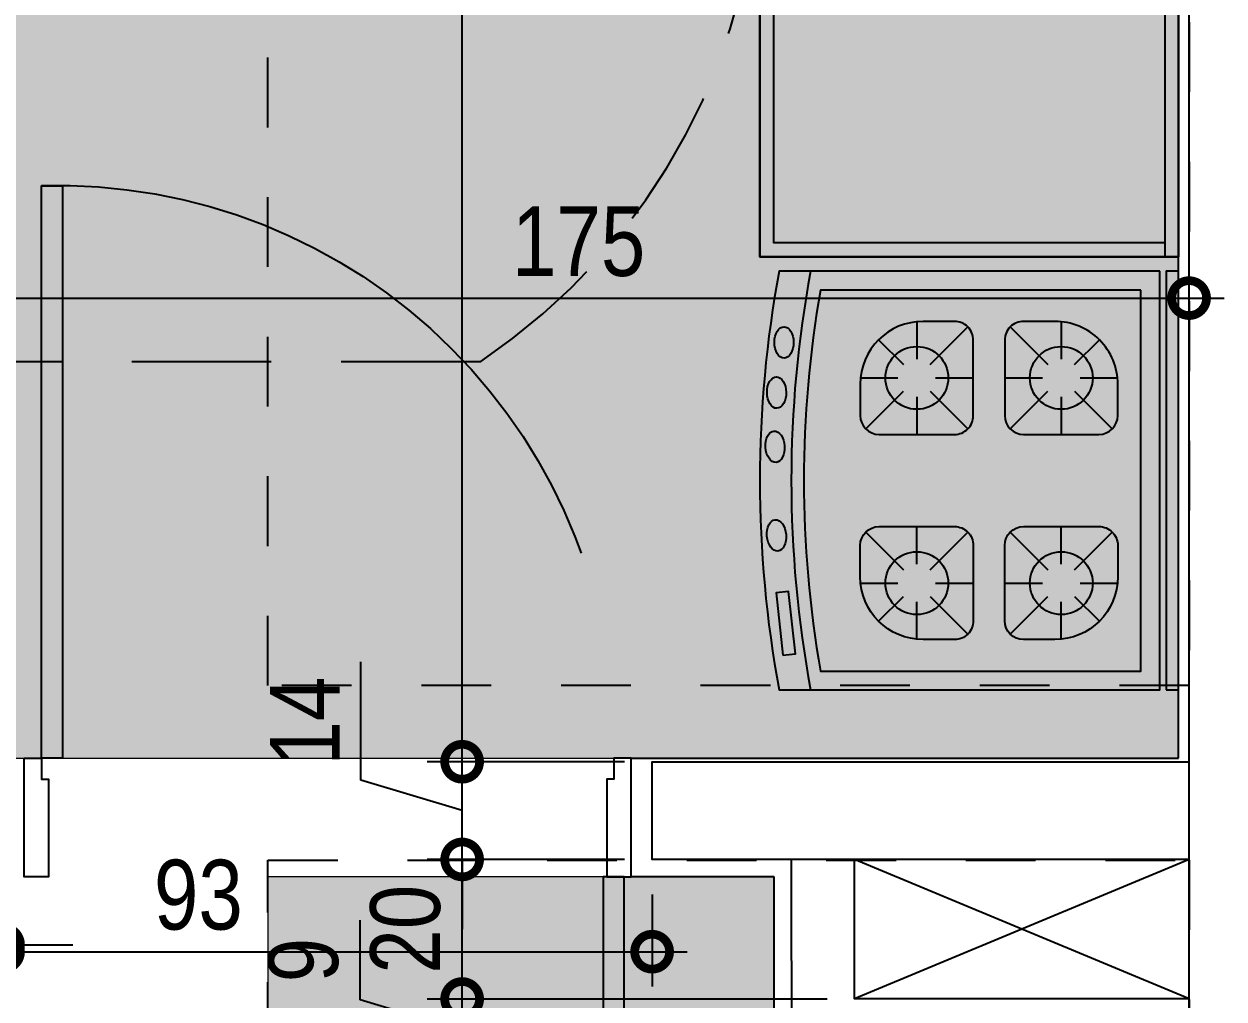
# Model space of a CAD drawing. Header units: metres. Extents: x -23 to 570, y -54 to 184.
# Drawn here: x 23.631 to 25.35, y -51.11 to -49.713 of the extents above; entities that cross this region are included whole.
import ezdxf
from ezdxf.xclip import XClip

# ---------------------------------------------------------------- set-up
doc = ezdxf.new("R2010")
doc.units = ezdxf.units.M
doc.header["$XCLIPFRAME"] = 0
doc.header["$PDMODE"] = 35
doc.linetypes.add('DASHEDX2', pattern=[1.5, 1, -0.5])
doc.linetypes.add('PUC$0$DASHEDX2', pattern=[1.5, 1, -0.5])
for name, color, linetype in [('1', 232, 'DASHEDX2'), ('ARQ-DIM', 2, 'Continuous'), ('PUC$0$ARQ-ALV ACAB', 4, 'Continuous'), ('PUC$0$ARQ-ALV OSSO', 5, 'Continuous'), ('PUC$0$ARQ-CAX @ 1', 1, 'Continuous'), ('PUC$0$ARQ-HID', 7, 'Continuous'), ('PUC$0$ARQ-MOB', 7, 'Continuous'), ('PUC$0$ARQ-PRJ', 7, 'PUC$0$DASHEDX2'), ('PUC$0$ARQ-SIM', 1, 'Continuous')]:
    doc.layers.add(name, color=color, linetype=linetype)
doc.layers.add('PUC$0$ARQ-FORRO', color=9, linetype='Continuous', lineweight=5)
doc.styles.add('Adesa', font='ARIALN.TTF')
doc.dimstyles.new('ADESA 1-0050', dxfattribs={"dimtxt": 0.1, "dimasz": 0.1, "dimexe": 0.05, "dimexo": 0.05, "dimgap": 0.03, "dimtad": 1, "dimdec": 1, "dimlfac": 100, "dimzin": 12, "dimtxsty": 'Adesa', "dimblk": 'DOTSMALL', "dimcen": 1, "dimdle": 0.05, "dimclrd": 1, "dimclre": 1, "dimclrt": 256, "dimazin": 3, "dimtm": 1e-09, "dimtfac": 1, "dimtdec": 1, "dimtmove": 1, "dimatfit": 0, "dimldrblk": 'DOTSMALL', "dimfxl": 0.8, "dimtvp": 2, "dimtolj": 1, "dimtzin": 0, "dimarcsym": 0})

# ---------------------------------------------------------------- blocks, each defined once
blk = doc.blocks.new('_DotSmall')
at = {"color": 0, "linetype": 'ByBlock', "const_width": 0.5}
blk.add_lwpolyline([(-0.0625, 0, 1), (0.0625, 0, 1)], format="xyb", close=True, dxfattribs=at)
blk = doc.blocks.new('*D646')
at = {"layer": 'ARQ-DIM', "color": 1, "lineweight": -2, "transparency": 16777216}
for p, q in [((23.55059292470915, -50.15124250820576), (23.55059292470915, -50.05547563393447)), ((25.29998870001204, -50.15124712333872), (25.29998870001204, -50.05547563393447)), ((23.50059292470915, -50.10547563393447), (25.34998870001204, -50.10547563393447))]:
    blk.add_line(p, q, dxfattribs=at)
at = {"layer": 'Defpoints', "color": 0, "transparency": 16777216}
for p in [(25.29998870001204, -50.10547563393447), (23.55059292470915, -50.20124250820576, -4.318356323902826e-06), (25.29998870001204, -50.20124712333872, -4.318356323902826e-06)]:
    blk.add_point(p, dxfattribs=at)
at = {"layer": 'ARQ-DIM', "color": 1, "lineweight": -2, "transparency": 16777216, "xscale": 0.1, "yscale": 0.1, "zscale": 0.1, "rotation": 180}
blk.add_blockref('_DotSmall', (23.55059292470915, -50.10547563393447), dxfattribs=at)
at = {"layer": 'ARQ-DIM', "color": 1, "lineweight": -2, "transparency": 16777216, "xscale": 0.1, "yscale": 0.1, "zscale": 0.1}
blk.add_blockref('_DotSmall', (25.29998870001204, -50.10547563393447), dxfattribs=at)
at = {"layer": 'ARQ-DIM', "transparency": 16777216, "insert": (24.4252908123606, -50.0244183351623), "char_height": 0.1, "attachment_point": 5, "style": 'Adesa'}
blk.add_mtext('\\A1;175', dxfattribs=at)
blk = doc.blocks.new('*D649')
at = {"layer": 'ARQ-DIM', "color": 1, "lineweight": -2, "transparency": 16777216}
for p, q in [((23.55059279968402, -50.95989661306388), (23.55059279968402, -51.08210422580334)), ((23.60059279968442, -50.95989656956957), (23.60059279968442, -51.08210422580334)), ((23.55059279968402, -51.03210422580334), (23.45059279968402, -51.03210422580334)), ((23.55059279968402, -51.03210422580334), (23.60059279968442, -51.03210422580334)), ((23.55059279968402, -51.03210422580334), (23.60059279968442, -51.03210422580334)), ((23.57559279968422, -51.03210422580334), (23.64986019395434, -51.27966220670375)), ((23.60059279968442, -51.03210422580334), (23.70059279968442, -51.03210422580334)), ((23.64986019395434, -51.27966220670375), (23.76422581469104, -51.27966220670375))]:
    blk.add_line(p, q, dxfattribs=at)
at = {"layer": 'Defpoints', "color": 0, "transparency": 16777216}
for p in [(23.55059279968402, -50.90989661306389, -4.318356323902826e-06), (23.60059279968442, -50.90989656956958, -4.318356323902826e-06), (23.60059279968442, -51.03210422580334)]:
    blk.add_point(p, dxfattribs=at)
at = {"layer": 'ARQ-DIM', "color": 1, "lineweight": -2, "transparency": 16777216, "xscale": 0.1, "yscale": 0.1, "zscale": 0.1}
blk.add_blockref('_DotSmall', (23.55059279968402, -51.03210422580334), dxfattribs=at)
at = {"layer": 'ARQ-DIM', "color": 1, "lineweight": -2, "transparency": 16777216, "xscale": 0.1, "yscale": 0.1, "zscale": 0.1, "rotation": 180}
blk.add_blockref('_DotSmall', (23.60059279968442, -51.03210422580334), dxfattribs=at)
at = {"layer": 'ARQ-DIM', "transparency": 16777216, "insert": (23.70704300432269, -51.19880954640362), "char_height": 0.1, "attachment_point": 5, "style": 'Adesa'}
blk.add_mtext('\\A1;5', dxfattribs=at)
blk = doc.blocks.new('*D650')
at = {"layer": 'ARQ-DIM', "color": 1, "lineweight": -2, "transparency": 16777216}
for p, q in [((23.60059279968442, -50.95989656956957), (23.60059279968442, -51.09210422580334)), ((24.53059279968335, -50.95989583023988), (24.53059279968335, -51.09210422580334)), ((23.55059279968442, -51.04210422580334), (24.58059279968335, -51.04210422580334))]:
    blk.add_line(p, q, dxfattribs=at)
at = {"layer": 'Defpoints', "color": 0, "transparency": 16777216}
for p in [(23.60059279968442, -50.90989656956958, -4.318356323902826e-06), (24.53059279968335, -50.90989583023988, -4.318356323902826e-06), (24.53059279968335, -51.04210422580334)]:
    blk.add_point(p, dxfattribs=at)
at = {"layer": 'ARQ-DIM', "color": 1, "lineweight": -2, "transparency": 16777216, "xscale": 0.1, "yscale": 0.1, "zscale": 0.1, "rotation": 180}
blk.add_blockref('_DotSmall', (23.60059279968442, -51.04210422580334), dxfattribs=at)
at = {"layer": 'ARQ-DIM', "color": 1, "lineweight": -2, "transparency": 16777216, "xscale": 0.1, "yscale": 0.1, "zscale": 0.1}
blk.add_blockref('_DotSmall', (24.53059279968335, -51.04210422580334), dxfattribs=at)
at = {"layer": 'ARQ-DIM', "transparency": 16777216, "insert": (23.8804433326452, -50.96104692703118), "char_height": 0.1, "attachment_point": 5, "style": 'Adesa'}
blk.add_mtext('\\A1;93', dxfattribs=at)
blk = doc.blocks.new('*D651')
at = {"layer": 'ARQ-DIM', "color": 1, "lineweight": -2, "transparency": 16777216}
for p, q in [((24.25836611128233, -50.81989583023987), (24.25836611128233, -48.0387733829817)), ((24.49120085472417, -48.08877338298169), (24.20836611128233, -48.08877338298169)), ((24.49120387242601, -50.76989583023988), (24.20836611128233, -50.76989583023988))]:
    blk.add_line(p, q, dxfattribs=at)
at = {"layer": 'Defpoints', "color": 0, "transparency": 16777216}
for p in [(24.25836611128233, -48.08877338298169), (24.54120085472417, -48.08877338298169, -4.318356323902826e-06), (24.54120387242601, -50.76989583023988, -4.318356323902826e-06)]:
    blk.add_point(p, dxfattribs=at)
at = {"layer": 'ARQ-DIM', "color": 1, "lineweight": -2, "transparency": 16777216, "xscale": 0.1, "yscale": 0.1, "zscale": 0.1}
for p, rotation in [((24.25836611128233, -48.08877338298169), 90), ((24.25836611128233, -50.76989583023988), 270)]:
    blk.add_blockref('_DotSmall', p, dxfattribs=dict(at, rotation=rotation))
at = {"layer": 'ARQ-DIM', "transparency": 16777216, "insert": (24.17730881251014, -49.42933460661078), "char_height": 0.1, "attachment_point": 5, "rotation": 90, "style": 'Adesa'}
blk.add_mtext('\\A1;268', dxfattribs=at)
blk = doc.blocks.new('*D652')
at = {"layer": 'ARQ-DIM', "color": 1, "lineweight": -2, "transparency": 16777216}
for p, q in [((24.11316596070698, -50.79633443869828), (24.11316596070698, -50.62685285616077)), ((24.25837059917901, -50.76989583023988), (24.25837059917901, -50.66989583023987)), ((24.49120387242601, -50.76989583023988), (24.20837059917901, -50.76989583023988)), ((24.25837059917901, -50.90989583023991), (24.25837059917901, -50.76989583023988)), ((24.25837059917901, -50.90989583023991), (24.25837059917901, -50.76989583023988)), ((24.25837059917901, -50.83989583023989), (24.11316596070698, -50.79633443869828)), ((24.49120387242601, -50.90989583023991), (24.20837059917901, -50.90989583023991)), ((24.25837059917901, -50.90989583023991), (24.25837059917901, -51.00989583023991))]:
    blk.add_line(p, q, dxfattribs=at)
at = {"layer": 'Defpoints', "color": 0, "transparency": 16777216}
for p in [(24.25837059917901, -50.76989583023988), (24.54120387242601, -50.76989583023988, -4.318356323902826e-06), (24.54120387242601, -50.90989583023991, -4.318356323902826e-06)]:
    blk.add_point(p, dxfattribs=at)
at = {"layer": 'ARQ-DIM', "color": 1, "lineweight": -2, "transparency": 16777216, "xscale": 0.1, "yscale": 0.1, "zscale": 0.1}
for p, rotation in [((24.25837059917901, -50.76989583023988), 270), ((24.25837059917901, -50.90989583023991), 90)]:
    blk.add_blockref('_DotSmall', p, dxfattribs=dict(at, rotation=rotation))
at = {"layer": 'ARQ-DIM', "transparency": 16777216, "insert": (24.03296132223493, -50.71159364742952), "char_height": 0.1, "attachment_point": 5, "rotation": 90, "style": 'Adesa'}
blk.add_mtext('\\A1;14', dxfattribs=at)
blk = doc.blocks.new('*D653')
at = {"layer": 'ARQ-DIM', "color": 1, "lineweight": -2, "transparency": 16777216}
for p, q in [((24.25837059917903, -51.15989666969186), (24.25837059917903, -50.85989583023991)), ((24.49120387242601, -50.90989583023991), (24.20837059917903, -50.90989583023991)), ((24.78122188901421, -51.10989666969186), (24.20837059917903, -51.10989666969186))]:
    blk.add_line(p, q, dxfattribs=at)
at = {"layer": 'Defpoints', "color": 0, "transparency": 16777216}
for p in [(24.25837059917903, -50.90989583023991), (24.54120387242601, -50.90989583023991, -4.318356323902826e-06), (24.83122188901421, -51.10989666969186, -4.318356323902826e-06)]:
    blk.add_point(p, dxfattribs=at)
at = {"layer": 'ARQ-DIM', "color": 1, "lineweight": -2, "transparency": 16777216, "xscale": 0.1, "yscale": 0.1, "zscale": 0.1}
for p, rotation in [((24.25837059917903, -50.90989583023991), 90), ((24.25837059917903, -51.10989666969186), 270)]:
    blk.add_blockref('_DotSmall', p, dxfattribs=dict(at, rotation=rotation))
at = {"layer": 'ARQ-DIM', "transparency": 16777216, "insert": (24.17731330040684, -51.00989624996588), "char_height": 0.1, "attachment_point": 5, "rotation": 90, "style": 'Adesa'}
blk.add_mtext('\\A1;20', dxfattribs=at)
blk = doc.blocks.new('*D654')
at = {"layer": 'ARQ-DIM', "color": 1, "lineweight": -2, "transparency": 16777216}
for p, q in [((24.11231328132167, -51.1110795659059), (24.11231328132167, -50.99712322211327)), ((24.25837058009384, -51.1098966696919), (24.25837058009384, -51.0098966696919)), ((24.25837058009384, -51.15489675553756), (24.11231328132167, -51.1110795659059)), ((24.69126150444557, -51.1098966696919), (24.20837058009384, -51.1098966696919)), ((24.25837058009384, -51.19989684138321), (24.25837058009384, -51.1098966696919)), ((24.25837058009384, -51.19989684138321), (24.25837058009384, -51.1098966696919)), ((24.68065045078812, -51.19989684138321), (24.20837058009384, -51.19989684138321)), ((24.25837058009384, -51.19989684138321), (24.25837058009384, -51.29989684138322))]:
    blk.add_line(p, q, dxfattribs=at)
at = {"layer": 'Defpoints', "color": 0, "transparency": 16777216}
for p in [(24.25837058009384, -51.1098966696919), (24.74126150444557, -51.1098966696919), (24.73065045078812, -51.19989684138321, -4.318356323902826e-06)]:
    blk.add_point(p, dxfattribs=at)
at = {"layer": 'ARQ-DIM', "color": 1, "lineweight": -2, "transparency": 16777216, "xscale": 0.1, "yscale": 0.1, "zscale": 0.1}
for p, rotation in [((24.25837058009384, -51.1098966696919), 270), ((24.25837058009384, -51.19989684138321), 90)]:
    blk.add_blockref('_DotSmall', p, dxfattribs=dict(at, rotation=rotation))
at = {"layer": 'ARQ-DIM', "transparency": 16777216, "insert": (24.03125598254948, -51.05410139400958), "char_height": 0.1, "attachment_point": 5, "rotation": 90, "style": 'Adesa'}
blk.add_mtext('\\A1;9', dxfattribs=at)
blk = doc.blocks.new('PUC$0$00002ITA-AIT-PR-008-BSE-PLA-TIP-R00$0$Cuba 1')
blk.add_line((0.2050000000000978, 0.305000000000291), (0.2050000000000978, 0.03999999999996362))
for points in [[(0.1650000000001342, -4.547473508864641e-13, 0.414213562373095), (0.2050000000000978, 0.03999999999996362), (0.2050000000000978, 0.305000000000291, 0.414213562373095), (0.1650000000001342, 0.3449999999997999), (-0.1650000000001342, 0.3450000000002547, 0.414213562373095), (-0.2050000000001546, 0.3049999999998363), (-0.2050000000001546, 0.03999999999996362, 0.414213562373095), (-0.165000000000191, -4.547473508864641e-13)], [(-0.165000000000191, 0.02000000000043656), (0.1650000000001342, 0.01999999999952706, 0.414213562373095), (0.1849999999996612, 0.03999999999996362), (0.185000000000116, 0.3049999999998363, 0.414213562373095), (0.1650000000001342, 0.3249999999998181), (-0.1650000000001342, 0.3249999999998181, 0.414213562373095), (-0.185000000000116, 0.3049999999998363), (-0.1849999999996612, 0.03999999999996362, 0.414213562373095)]]:
    blk.add_lwpolyline(points, format="xyb", close=True)
for radius in [0.0337021129208581, 0.0237021129208581]:
    blk.add_circle((0, 0.1725000000001273), radius)
blk = doc.blocks.new('*U2449')
at = {"linetype": 'Continuous'}
blk.add_lwpolyline([(0, 0), (0, 0.5999999918791219), (-1.199999999998907, 0.5999999918791219), (-1.199999999998907, 0)], dxfattribs=at)
at = {"lineweight": -2}
for points in [[(-1.199999999998907, 0), (-1.199999999998907, 0.5999999918791219), (0, 0.5999999918791219), (0, 0)], [(-1.179999999998907, 0.02), (-1.179999999998907, 0.5799999918791219), (-0.02000000000000002, 0.5799999918791219), (-0.02, 0.02000000000000013)], [(0, 0.02), (-1.199999999998907, 0.02)], [(0, 0), (-1.199999999998907, 0)]]:
    blk.add_lwpolyline(points, dxfattribs=at)
at = {"lineweight": -2, "extrusion": (0, 0, -1), "zscale": -1, "rotation": 180}
blk.add_blockref('PUC$0$00002ITA-AIT-PR-008-BSE-PLA-TIP-R00$0$Cuba 1', (0.4000000000196451, 0.4474999923912041), dxfattribs=at)
blk = doc.blocks.new('*U2453')
for points in [[(-0.02499999999940883, -0.09999999932878723), (-3.410605131648481e-13, -0.0999999993290146), (-3.410605131648481e-13, -0.06999999932881451), (0.009999999999877218, -0.06999999932881451), (0.01000000000124146, 0.0700000006710122), (-0.02499999999940883, 0.07000000067123957), (-0.02499999999940883, -0.09999999932878723)], [(0.8449999999995225, -0.09999999932618815), (0.82, -0.09999999932647237), (0.82, -0.06999999932627228), (0.8099999999997817, -0.06999999932627228), (0.8100000000001227, 0.07000000000209154), (0.8450000000012278, 0.07000000000234734), (0.8449999999995225, -0.099999999326245)], [(0, -0.0999999993290146), (2.542202301060934e-12, -0.9203522154269944), (0.03000000000274229, -0.9203522154269944), (0.03000000000020009, -0.0999999993290146)]]:
    blk.add_lwpolyline(points, close=True)
at = {"layer": 'PUC$0$ARQ-PRJ'}
blk.add_arc((0.02365384615416333, -0.1241930643808117), 0.7967135627953084, 268.2986799815401, 1.74011552405412, dxfattribs=at)
blk = doc.blocks.new('PUC$0$pl apto tipo 2 puc')
at = {"layer": 'PUC$0$ARQ-ALV ACAB'}
for points in [[(-24.65091427580231, 2.835419012617296), (-25.28381750450109, 2.83541898122227), (-25.2838259425949, 1.226087129973408), (-24.71449020418783, 1.226088351299069), (-24.71436631045901, 0.9360871311808197)], [(-24.71436631045901, 0.9360871311808197), (-24.50942154349514, 0.9360872958096359), (-24.50942154349514, 0.7660872958095987), (-25.29381093314552, 0.7660859779141163)], [(-25.2938109331467, 0.7660866834710731), (-25.29380644525006, -1.905034687509279), (-23.59942166852166, -1.905037636971784), (-23.59942166852166, -2.055035621002936), (-23.66942183153754, -2.055035604673208)]]:
    blk.add_lwpolyline(points, dxfattribs=at)
at = {"layer": 'PUC$0$ARQ-ALV OSSO'}
for points in [[(-24.6509143198766, 2.86041901385741), (-25.30881744382383, 2.860418981222268), (-25.30881744382383, -1.910034682075384), (-23.60442166851954, -1.910035675341597), (-23.60442183153646, -2.050035675341626), (-25.30881744382292, -2.05003468207542)], [(-25.30882419154856, 1.201087082263697), (-24.73947919459989, 1.20108830360703), (-24.73935531831902, 0.911126694721446)], [(-25.30882401978172, 1.111087082263865), (-24.82943956008334, 1.111088131915679), (-24.82935530958802, 0.9110870515533591)], [(-25.3088219315737, 0.9110866834715594), (-24.53942154349514, 0.9110872924638266), (-24.53942154349514, 0.7710872924637905), (-25.30881093649251, 0.7710866834710686)]]:
    blk.add_lwpolyline(points, dxfattribs=at)
at = {"layer": 'PUC$0$ARQ-PRJ'}
blk.add_lwpolyline([(-24.46936819511106, 2.835419020202083), (-24.49936819511105, 2.835419020202083), (-24.49942154349691, 0.9360880274999936), (-24.46942154349692, 0.9360880274999936)], close=True, dxfattribs=at)
at = {"layer": 'PUC$0$ARQ-SIM'}
for points in [[(-25.30882401978172, 1.111087082263865), (-24.82935530958802, 0.9110870515533591)], [(-25.3088219315737, 0.9110866834715594), (-24.82943956008334, 1.111088131915679)]]:
    blk.add_lwpolyline(points, dxfattribs=at)
at = {"layer": 'PUC$0$ARQ-CAX @ 1', "xscale": -1}
blk.add_blockref('*U2453', (-23.66442154349562, 0.8660880274976464), dxfattribs=at)
at = {"layer": 'PUC$0$ARQ-HID', "extrusion": (0, 0, -1), "xscale": -1.000000000000006, "zscale": -1.000000000000006, "rotation": 90}
blk.add_blockref('*U2449', (25.29380687045455, -1.152542704553106), dxfattribs=at)
blk = doc.blocks.new('PUC$0$ARQ-MOB-COZ FOG')
at = {"layer": 'PUC$0$ARQ-MOB'}
for p, q in [((-0.1219868348080126, -0.1411534764156386), (-0.1219868348080126, -0.0871534647749286)), ((-0.102902303307701, -0.1490793183547794), (-0.0489148316831916, -0.09509184673061098)), ((0.1529286336915902, -0.1490793183547794), (0.09894116206708084, -0.09509184673061098)), ((0.172013165191902, -0.1411534764156386), (0.172013165191902, -0.0871534647749286)), ((-0.1410860530294258, -0.1490438614737286), (-0.1766212453785556, -0.1135086691247125)), ((0.191112383413315, -0.1490438614737286), (0.2266475757624448, -0.1135086691247125)), ((-0.2030119066090492, -0.1681785365763062), (-0.1490118949684529, -0.1681785365763062)), ((-0.0950119182497247, -0.1681785365763062), (-0.0410119066091284, -0.1681785365763062)), ((0.1450382486336139, -0.1681785365763062), (0.09103823699301763, -0.1681785365763062)), ((0.2530382369929385, -0.1681785365763062), (0.1990382253523421, -0.1681785365763062)), ((-0.1950985964549545, -0.2412756115018055), (-0.1410860530294258, -0.1872630680763905)), ((-0.0488897831634176, -0.2412401313395094), (-0.102902303307701, -0.1872276111953397)), ((0.09891611354730695, -0.2412401313395094), (0.152928633691704, -0.1872276111953397)), ((0.2451249268389575, -0.2412756115018055), (0.191112383413315, -0.1872630680763905)), ((-0.1219868348080126, -0.2491534647751905), (-0.1219868348080126, -0.1951534531344805)), ((0.172013165191902, -0.2491534647751905), (0.172013165191902, -0.1951534531344805)), ((-0.1410860530294258, -0.3560438614740633), (-0.1950735013725762, -0.3020564131302308)), ((-0.1219868348080126, -0.3481534764159733), (-0.1219868348080126, -0.2941534647752633)), ((-0.102902303307701, -0.3560793183551141), (-0.0489148316831916, -0.3020918467300362)), ((0.1529286336915902, -0.3560793183551141), (0.09894116206708084, -0.3020918467300362)), ((0.172013165191902, -0.3481534764159733), (0.172013165191902, -0.2941534647752633)), ((0.191112383413315, -0.3560438614740633), (0.2450998317564654, -0.3020564131302308)), ((-0.2030119066090492, -0.3751785365757314), (-0.1490118949684529, -0.3751785365757314)), ((-0.0950119182497247, -0.3751785365757314), (-0.0410119066091284, -0.3751785365757314)), ((0.1450382486336139, -0.3751785365757314), (0.09103823699301763, -0.3751785365757314)), ((0.2530382369929385, -0.3751785365757314), (0.1990382253523421, -0.3751785365757314)), ((-0.1766463241641532, -0.4298233392109978), (-0.1410860530294258, -0.3942630680767252)), ((-0.0488897831634176, -0.4482401313398441), (-0.102902303307701, -0.3942276111956744)), ((0.09891611354730695, -0.4482401313398441), (0.152928633691704, -0.3942276111956744)), ((0.2266726545480424, -0.4298233392109978), (0.191112383413315, -0.3942630680767252)), ((-0.1219868348080126, -0.4561534647755252), (-0.1219868348080126, -0.4021534531348152)), ((0.172013165191902, -0.4561534647755252), (0.172013165191902, -0.4021534531348152))]:
    blk.add_line(p, q, dxfattribs=at)
for points in [[(0.3249999999999774, -0.0180000000000291), (0.3249999999999774, 0), (-0.2749999999999773, 0), (-0.2749999999999773, -0.0180000000000291)], [(0.2753960008790727, -0.567073736989187), (0.2734590298293142, -0.5491782587014316), (0.1839816383898552, -0.5588631139498829), (0.1859186094396136, -0.5767585922376384)]]:
    blk.add_lwpolyline(points, close=True, dxfattribs=at)
for points in [[(-0.2749999999999773, -0.0270000000000437), (-0.2749999999999773, -0.572389083800772, 0.09203638733209855), (0.3249999999999774, -0.572389083800772), (0.3249999999999774, -0.0270000000000437)], [(-0.2480000000000473, -0.0540000000000873), (-0.2479999999999336, -0.5131196570791872, 0.08747378359235503), (0.2979999999999337, -0.5131196570791872), (0.2979999999999337, -0.0540000000000873)], [(-0.0410119066091284, -0.2221785365763935), (-0.0410119066091284, -0.1141785365762189, 0.4142135623730951), (-0.0680119066090583, -0.0871785365761753), (-0.1130119066090174, -0.0871785365761753, 0.4142135623730951), (-0.2030119066090492, -0.1771785365763208), (-0.2030119066090492, -0.2221785365763935, 0.4142135623730951), (-0.1760119066091192, -0.2491785365764372), (-0.0680119066090583, -0.2491785365764372, 0.4142135623730951)], [(0.09098809339086535, -0.2221785365763935), (0.09098809339097905, -0.1141785365762189, -0.4142135623730951), (0.117988093390909, -0.0871785365761753), (0.1629880933908681, -0.0871785365761753, -0.4142135623730951), (0.2529880933908998, -0.1771785365763208), (0.2529880933908998, -0.2221785365763935, -0.4142135623730951), (0.22598809339097, -0.2491785365764372), (0.117988093390909, -0.2491785365764372, -0.4142135623730951)], [(-0.0410119066091284, -0.4291785365758189), (-0.0410119066091284, -0.3211785365756441, 0.4142135623730951), (-0.0680119066090583, -0.2941785365765099), (-0.1760119066091192, -0.2941785365765099, 0.4142135623730951), (-0.2030119066090492, -0.3211785365756441), (-0.2030119066090492, -0.3661785365757169, 0.4142135623730951), (-0.1130119066090174, -0.4561785365758624), (-0.0680119066090583, -0.4561785365758624, 0.4142135623730951)], [(0.09098809339086535, -0.4291785365758189), (0.09098809339097905, -0.3211785365756441, -0.4142135623730951), (0.117988093390909, -0.2941785365765099), (0.22598809339097, -0.2941785365765099, -0.4142135623730951), (0.2529880933908998, -0.3211785365756441), (0.2529880933908998, -0.3661785365757169, -0.4142135623730951), (0.1629880933908681, -0.4561785365758624), (0.117988093390909, -0.4561785365758624, -0.4142135623730951)]]:
    blk.add_lwpolyline(points, format="xyb", close=True, dxfattribs=at)
for centre in [(-0.1220119066090319, -0.1681534647750595), (0.1720382369930348, -0.1681534647750595), (-0.1220119066090319, -0.3751534647753942), (0.1720382369930348, -0.3751534647753942)]:
    blk.add_circle(centre, 0.045, dxfattribs=at)
blk.add_arc((0.02500000000000037, 1.082361970884762), 1.637361970884821, 259.4425374179979, 280.557462582002, dxfattribs=at)
for centre, major_axis, ratio, start_param, end_param in [((-0.1728488215971993, -0.5654277359381013), (0.0225000000000009, 1.833e-13), 0.6129014449925076, 3.141592653576496, 9.42477796075608), ((-0.1009463290267831, -0.5760049869650175), (0.0224965731410199, 0.0003926791448261), 0.6129014449930006, 3.141592653591673, 9.424777960771259), ((-0.0234002519282512, -0.5782861874949959), (0.022445191130849, 0.0015695206591473), 0.612901444995187, 3.141592653596922, 9.424777960776508), ((0.1037635407057451, -0.5761195885124835), (0.0224143807070217, 0.0019610042122656), 0.6129014449914508, 3.141592653556442, 9.424777960736023)]:
    blk.add_ellipse(centre, major_axis=major_axis, ratio=ratio, start_param=start_param, end_param=end_param, dxfattribs=at)
blk = doc.blocks.new('PUC$0$layout pcd puc 4')
at = {"layer": 'PUC$0$ARQ-MOB', "rotation": 270}
blk.add_blockref('PUC$0$ARQ-MOB-COZ FOG', (10.33000342179191, 2.513062522521508), dxfattribs=at)
blk = doc.blocks.new('PUC$0$pl forro pcd 4')
at = {"layer": 'PUC$0$ARQ-FORRO'}
h = blk.add_hatch(color=256, dxfattribs=at)
h.dxf.hatch_style = 1
h.paths.add_polyline_path([(-7.23879652696229, -2.089368083060542), (-5.339993493638598, -2.089353506230857), (-5.339994648482001, -0.6993584898834087), (-1.879394940012102, -0.6993555643876022), (-1.879389246602937, 0.5686286824677751), (-1.729389246758299, 0.5686286824677751), (-1.729387769846628, -2.541876457939907e-05), (4.037659095956769e-11, -2.403057370514716e-05), (-4.487856269719259e-06, 2.671097340406646), (-2.984389101569381, 2.67109733497275), (-2.984389101569381, 3.069950566428709), (-4.979993465898378, 3.069957869700183), (-4.97999350319002, 1.660540739796744), (-7.238786581929105, 1.660530432728436)])
h = blk.add_hatch(color=256, dxfattribs=at)
h.dxf.hatch_style = 1
h.paths.add_polyline_path([(-0.579444622647312, -0.1700244782834517), (-1.304881399294533, -0.1700244782834517), (-1.304881399294533, -1.535127249326472), (-0.8244277329533354, -1.535140744303217), (-0.8244427379953052, -2.06935636872548), (-0.009993428605238108, -2.069356328324902), (-0.009996880906147254, -0.4600244771015467), (-0.5793207289211217, -0.4600244771015467)])
h.paths.add_polyline_path([(-3.914870569294532, -1.535127249326472), (-1.654881399294535, -1.535127249326472), (-1.654881399294535, -0.895912529326472), (-3.914870569294532, -0.895912529326472)])
h.paths.add_polyline_path([(-4.959994603001181, -0.8693574134870254), (-4.264870569294533, -0.8693574134870254), (-4.264870569294533, -1.535127249326472), (-4.959994603001181, -1.535127249326472)])
h.paths.add_polyline_path([(-0.3099849905114276, -1.180025926711776), (-0.05998499051142758, -1.180025926711776), (-0.05998499051142758, -1.480025926711777), (-0.3099849905114276, -1.480025926711777)], flags=16)
for points in [[(-7.23879652696229, -2.089368083060542), (-5.339993493638598, -2.089353506230857), (-5.339994648482001, -0.6993584898834087), (-1.879394940012102, -0.6993555643876022), (-1.879389246602937, 0.5686286824677751), (-1.729389246758299, 0.5686286824677751), (-1.729387769846628, -2.541876457939907e-05), (4.037659095956769e-11, -2.403057370514716e-05), (-4.487856269719259e-06, 2.671097340406646), (-2.984389101569381, 2.67109733497275), (-2.984389101569381, 3.069950566428709), (-4.979993465898378, 3.069957869700183), (-4.97999350319002, 1.660540739796744), (-7.238786581929105, 1.660530432728436)], [(-0.579444622647312, -0.1700244782834517), (-1.304881399294533, -0.1700244782834517), (-1.304881399294533, -1.535127249326472), (-0.8244277329533354, -1.535140744303217), (-0.8244427379953052, -2.06935636872548), (-0.009993428605238108, -2.069356328324902), (-0.009996880906147254, -0.4600244771015467), (-0.5793207289211217, -0.4600244771015467)]]:
    blk.add_lwpolyline(points, close=True, dxfattribs=at)
blk = doc.blocks.new('PUC')
at = {"layer": 'PUC$0$ARQ-PRJ', "ltscale": 0.2, "elevation": -4.31835632350037e-06}
blk.add_lwpolyline([(24.28497813476367, -48.69624250820576), (23.48497813476542, -48.69624250820485), (23.48497813476349, -50.19624250820576), (24.28497813476367, -50.19624250820576, 0.5333333333332932)], format="xyb", close=True, dxfattribs=at)
at = {"layer": 'PUC$0$ARQ-ALV OSSO', "rotation": 180}
blk.add_blockref('PUC$0$pl apto tipo 2 puc', (-0.008828743811791995, -49.99878521275942, -4.318356323902826e-06), dxfattribs=at)
at = {"layer": 'PUC$0$ARQ-FORRO'}
blk.add_blockref('PUC$0$pl forro pcd 4', (25.28498218929454, -50.76487119067353, -4.318356323902826e-06), dxfattribs=at)
at = {"layer": 'PUC$0$ARQ-MOB'}
blk.add_blockref('PUC$0$layout pcd puc 4', (14.9549775947154, -52.85491027823139, -4.318356323902826e-06), dxfattribs=at)
blk = doc.blocks.new('est-lo-07-6sb-r00')
at = {"layer": '1'}
for points in [[(2398.010079, -66.07652399999995), (2398.010079, 165.0035260000001)], [(2530.003309, 149.0035260000001), (2530.003309, -66.07652399999995)], [(2530.003309, -66.07652399999995), (2398.010079, -66.07652399999995)], [(2398.010079, -91.07652399999995), (2530.003309, -91.07652399999995)], [(2398.010079, -158.575998), (2398.010079, -91.07652399999995)], [(2530.003309, -91.07652399999995), (2530.003309, -199.9998439999999)]]:
    blk.add_lwpolyline(points, dxfattribs=at)

msp = doc.modelspace()

# ---------------------------------------------------------------- block references
msp.add_blockref('PUC', (0, 0))
at = {"linetype": 'Continuous'}
ref = msp.add_blockref('est-lo-07-6sb-r00', (0, -50), dxfattribs=dict(at, xscale=0.01, yscale=0.01, zscale=0.01))
XClip(ref).set_block_clipping_path([(-2376.938745374719, -332.406408918996), (3843.23007627645, 424.4148867242975)])

# ---------------------------------------------------------------- dimensions: what is measured, and where the dimension line sits
at = {"layer": 'ARQ-DIM'}
for base, p1, p2, angle, picture, middle in [((24.25836611128233, -48.08877338298169), (24.541203872426, -50.76989583023985, -4.318356323902826e-06), (24.54120085472416, -48.08877338298166, -4.318356323902826e-06), 270, '*D651', (24.17730881251014, -49.42933460661078)), ((25.29998870001204, -50.10547563393447), (23.55059292470915, -50.20124250820576, -4.318356323902826e-06), (25.29998870001204, -50.20124712333872, -4.318356323902826e-06), 180, '*D646', (24.4252908123606, -50.0244183351623))]:
    dim = msp.add_linear_dim(base=base, p1=p1, p2=p2, angle=angle, dimstyle='ADESA 1-0050', override={"dimdec": 0}, dxfattribs=at)
    dim.commit()
    dim.dimension.update_dxf_attribs({"geometry": picture, "text_midpoint": middle})
for base, p1, p2, angle, picture, middle in [((24.25837059917901, -50.76989583023988), (24.541203872426, -50.90989583023988, -4.318356323902826e-06), (24.541203872426, -50.76989583023985, -4.318356323902826e-06), 270, '*D652', (24.03296132223493, -50.76633443869827)), ((24.25837059917903, -50.90989583023991), (24.8312218890142, -51.10989666969184, -4.318356323902826e-06), (24.541203872426, -50.90989583023988, -4.318356323902826e-06), 270, '*D653', (24.17731330040684, -51.00989624996588)), ((23.60059279968442, -51.03210422580334), (23.55059279968402, -50.90989661306389, -4.318356323902826e-06), (23.60059279968442, -50.90989656956958, -4.318356323902826e-06), 180, '*D649', (23.67986019395434, -51.19880954640362)), ((24.25837058009384, -51.1098966696919), (24.7306504507881, -51.19989684138319, -4.318356323902826e-06), (24.74126150444555, -51.10989666969187), 270, '*D654', (24.03125598254948, -51.0810795659059))]:
    dim = msp.add_linear_dim(base=base, p1=p1, p2=p2, angle=angle, dimstyle='ADESA 1-0050', dxfattribs=at)
    dim.commit()
    dim.dimension.update_dxf_attribs({"geometry": picture, "text_midpoint": middle})
dim = msp.add_linear_dim(base=(24.53059279968335, -51.04210422580334), p1=(23.60059279968442, -50.90989656956958, -4.318356323902826e-06), p2=(24.53059279968335, -50.90989583023988, -4.318356323902826e-06), angle=180, dimstyle='ADESA 1-0050', dxfattribs=at)
dim.commit()
dim.dimension.update_dxf_attribs({"geometry": '*D650', "text_midpoint": (23.8804433326452, -51.04210422580335), "dimtype": 160})

doc.saveas('drawing.dxf')
